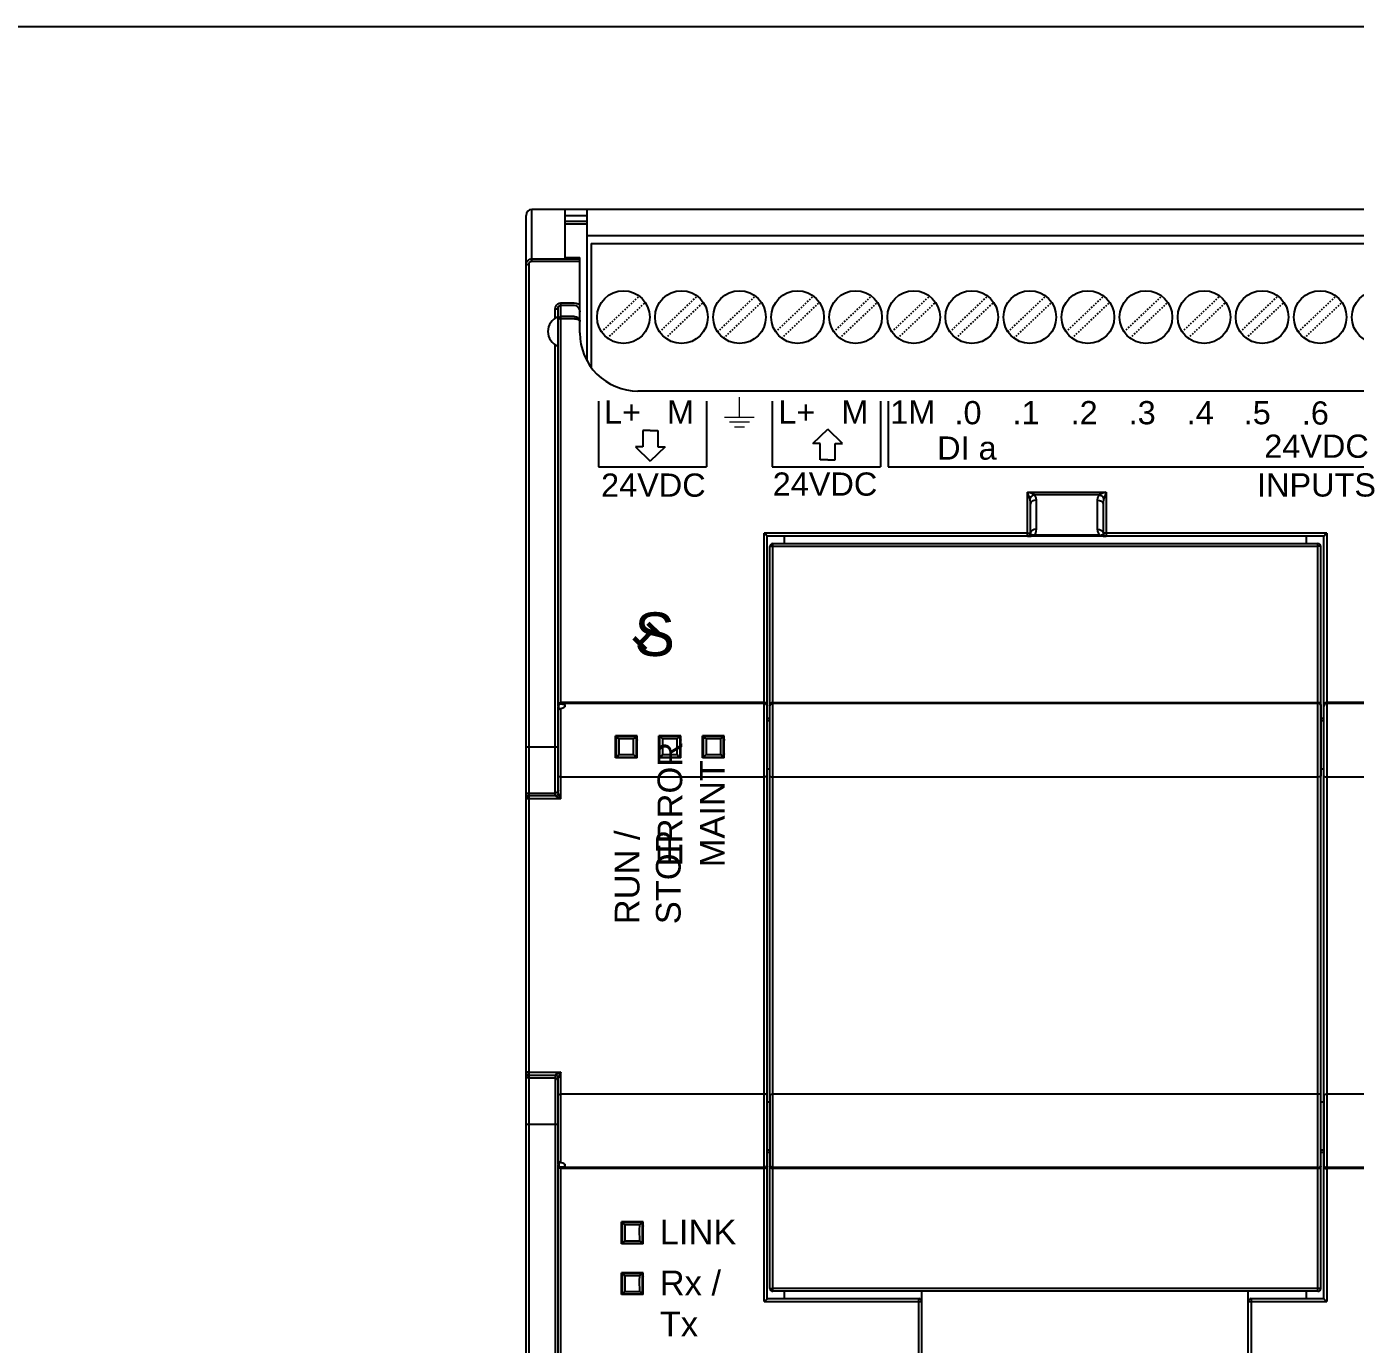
# Model space of a CAD drawing. Header units: inches. Extents: x 57 to 2760, y -193 to 2149.
# Drawn here: x 355.6 to 447.1, y 1924.6 to 2015.4 of the extents above; entities that cross this region are included whole.
import ezdxf

# ---------------------------------------------------------------- set-up
doc = ezdxf.new("R2010")
doc.units = ezdxf.units.IN
doc.header["$MEASUREMENT"] = 0
doc.linetypes.add('DOT', pattern=[0.2, 0.1, -0.1])
doc.styles.get("Standard").update_dxf_attribs({"font": 'arial.ttf'})

msp = doc.modelspace()

# ---------------------------------------------------------------- linework, layer by layer
at = {"color": 7, "linetype": 'Continuous'}
for p, q in [((389.97114, 1903.19462), (389.97114, 2002.39462)), ((499.57114, 2002.79462), (390.37114, 2002.79462)), ((390.37114, 1999.23994), (390.37114, 2002.79462)), ((392.67114, 1999.47104), (392.67114, 2002.79462)), ((392.67114, 2002.39462), (394.17114, 2002.39462)), ((394.17114, 1992.35813), (394.17114, 2002.79462)), ((392.67114, 2001.99462), (394.17114, 2001.99462)), ((394.17114, 2001.79462), (392.67114, 2001.79462)), ((475.17114, 2000.98462), (394.17114, 2000.98462)), ((394.46114, 2000.44462), (474.88114, 2000.44462)), ((394.46114, 2000.44462), (394.46114, 1991.90801)), ((390.37114, 1999.39967), (393.67114, 1999.39967)), ((392.67114, 1999.49763), (393.67114, 1999.49763)), ((393.67114, 1999.47104), (392.67114, 1999.47104)), ((393.67114, 1994.29462), (393.67114, 1999.49762)), ((390.17114, 1906.56641), (390.17114, 1999.02283)), ((390.37114, 1999.23994), (393.67114, 1999.23994)), ((391.97114, 1995.29265), (391.97114, 1995.93713)), ((392.17114, 1968.58396), (392.17114, 1995.96728)), ((392.37114, 1996.3686), (393.27114, 1996.3686)), ((392.37114, 1968.73047), (392.37114, 1996.3686)), ((392.37114, 1996.20602), (393.27114, 1996.20602)), ((393.27114, 1995.4303), (392.37114, 1995.4303)), ((393.27114, 1995.25745), (392.37114, 1995.25745)), ((391.97114, 1962.41023), (391.97114, 1993.49659)), ((485.67114, 1990.29462), (397.67117, 1990.29462)), ((424.52114, 1983.33095), (429.92114, 1983.33095)), ((424.6697, 1983.28107), (424.52114, 1983.33095)), ((424.62741, 1983.0108), (424.52114, 1983.33095)), ((424.52114, 1980.29462), (424.52114, 1983.33095)), ((424.66942, 1982.88252), (424.62741, 1983.0108)), ((424.78901, 1983.24028), (424.6697, 1983.28107)), ((424.88638, 1983.2064), (424.78901, 1983.24028)), ((424.96597, 1983.17812), (424.88638, 1983.2064)), ((424.96597, 1983.17812), (429.47631, 1983.17812)), ((429.553, 1983.20538), (429.47631, 1983.17812)), ((429.64893, 1983.23879), (429.553, 1983.20538)), ((429.76996, 1983.28018), (429.64893, 1983.23879)), ((429.92114, 1983.33095), (429.76996, 1983.28018)), ((429.84941, 1983.11541), (429.77286, 1982.88252)), ((429.92114, 1983.33095), (429.84941, 1983.11541)), ((429.92114, 1983.33095), (429.92114, 1980.29462)), ((424.72114, 1980.49462), (424.72114, 1982.50865)), ((425.12114, 1980.77055), (425.12114, 1982.78458)), ((429.32114, 1982.78458), (429.32114, 1980.77055)), ((429.72114, 1982.50865), (429.72114, 1980.49462)), ((424.52114, 1980.50814), (406.37114, 1980.50814)), ((406.37114, 1927.5811), (406.37114, 1980.50814)), ((406.57114, 1927.79417), (406.57114, 1980.29507)), ((406.57114, 1968.66673), (406.57114, 1980.29507)), ((444.92114, 1980.29462), (406.57114, 1980.29462)), ((407.77114, 1979.79462), (407.77114, 1980.29462)), ((429.92114, 1980.29462), (424.52114, 1980.29462)), ((424.73927, 1980.3968), (424.66594, 1980.35665)), ((424.73412, 1980.30764), (424.79633, 1980.3169)), ((429.48675, 1980.35666), (424.95552, 1980.35666)), ((429.70301, 1980.3968), (429.77635, 1980.35666)), ((429.81582, 1980.29773), (429.92114, 1980.29462)), ((445.12114, 1980.50814), (429.92114, 1980.50814)), ((443.72114, 1979.79462), (443.72114, 1980.29462)), ((444.92114, 1927.79417), (444.92114, 1980.29507)), ((445.12114, 1980.50814), (445.12114, 1927.5811)), ((406.77114, 1928.49462), (406.77114, 1979.59462)), ((406.97114, 1979.79462), (444.52114, 1979.79462)), ((406.97114, 1979.79462), (444.52114, 1979.79462)), ((406.97114, 1928.29462), (406.97114, 1979.79462)), ((406.97114, 1979.6077), (444.52114, 1979.6077)), ((444.52114, 1928.29462), (444.52114, 1979.79462)), ((444.72114, 1928.49462), (444.72114, 1979.59462)), ((392.18636, 1968.66021), (392.17114, 1968.58396)), ((392.18407, 1968.61279), (392.17114, 1968.54547)), ((392.17114, 1962.60947), (392.17114, 1968.54547)), ((392.22114, 1968.67134), (392.18407, 1968.61279)), ((392.22114, 1968.36352), (392.22114, 1968.67134)), ((406.37114, 1968.8506), (392.37114, 1968.8506)), ((406.37114, 1968.7832), (392.37114, 1968.7832)), ((392.37114, 1962.21162), (392.37114, 1968.44026)), ((406.55592, 1968.66021), (406.57114, 1968.58396)), ((406.57114, 1941.79818), (406.57114, 1968.58396)), ((406.97114, 1968.8506), (444.52114, 1968.8506)), ((444.52114, 1968.7832), (406.97114, 1968.7832)), ((444.72114, 1968.58396), (444.69434, 1968.68358)), ((444.70539, 1968.73824), (444.72114, 1968.66673)), ((444.72114, 1968.66673), (444.72114, 1963.79106)), ((497.57114, 1968.8506), (445.12114, 1968.8506)), ((497.57114, 1968.7832), (445.12114, 1968.7832)), ((406.77114, 1967.74748), (406.57114, 1967.74748)), ((406.77114, 1967.58777), (406.57114, 1967.58777)), ((444.92114, 1967.74748), (444.72114, 1967.74748)), ((444.92114, 1967.58777), (444.72114, 1967.58777)), ((397.62281, 1966.54629), (396.11947, 1966.54629)), ((396.11947, 1966.54629), (396.16438, 1966.50138)), ((396.16438, 1966.50138), (396.19361, 1966.50086)), ((396.19361, 1966.50086), (396.20823, 1966.5006)), ((397.53405, 1966.5006), (396.20823, 1966.5006)), ((397.37715, 1966.33677), (396.36513, 1966.33677)), ((397.53405, 1966.5006), (397.5779, 1966.50138)), ((397.62281, 1966.54629), (397.5779, 1966.50138)), ((400.62281, 1966.54629), (399.11947, 1966.54629)), ((399.16438, 1966.50138), (399.11947, 1966.54629)), ((399.16438, 1966.50138), (399.19361, 1966.50086)), ((399.19361, 1966.50086), (399.20823, 1966.5006)), ((400.53405, 1966.5006), (399.20823, 1966.5006)), ((400.37715, 1966.33677), (399.36513, 1966.33677)), ((400.53405, 1966.5006), (400.5779, 1966.50138)), ((400.5779, 1966.50138), (400.62281, 1966.54629)), ((403.62281, 1966.54629), (402.11947, 1966.54629)), ((402.16438, 1966.50138), (402.11947, 1966.54629)), ((402.16438, 1966.50138), (402.19361, 1966.50086)), ((402.19361, 1966.50086), (402.20823, 1966.5006)), ((403.53405, 1966.5006), (402.20823, 1966.5006)), ((403.37715, 1966.33677), (402.36513, 1966.33677)), ((403.53405, 1966.5006), (403.5779, 1966.50138)), ((403.5779, 1966.50138), (403.62281, 1966.54629)), ((389.97114, 1965.79462), (392.17114, 1965.79462)), ((397.59575, 1965.8733), (397.59574, 1965.71831)), ((397.59574, 1965.71831), (397.59656, 1965.5705)), ((397.59658, 1966.02065), (397.59575, 1965.8733)), ((397.59656, 1965.5705), (397.59813, 1965.44499)), ((397.6221, 1966.30786), (397.60425, 1966.29458)), ((397.60425, 1966.29458), (397.62186, 1966.22888)), ((399.13803, 1966.29458), (399.12041, 1966.22888)), ((399.14572, 1966.01794), (399.14417, 1966.1434)), ((399.14569, 1965.56763), (399.14653, 1965.71511)), ((399.14654, 1965.87047), (399.14572, 1966.01794)), ((399.14653, 1965.71511), (399.14654, 1965.87047)), ((400.59575, 1965.8733), (400.59574, 1965.71831)), ((400.59574, 1965.71831), (400.59656, 1965.5705)), ((400.59658, 1966.02065), (400.59575, 1965.8733)), ((400.59656, 1965.5705), (400.59813, 1965.44499)), ((400.6221, 1966.30786), (400.60425, 1966.29458)), ((400.60425, 1966.29458), (400.62186, 1966.22888)), ((402.13803, 1966.29458), (402.12041, 1966.22888)), ((402.14572, 1966.01794), (402.14417, 1966.1434)), ((402.14569, 1965.56763), (402.14653, 1965.71511)), ((402.14654, 1965.87047), (402.14572, 1966.01794)), ((402.14653, 1965.71511), (402.14654, 1965.87047)), ((403.59575, 1965.8733), (403.59574, 1965.71831)), ((403.59574, 1965.71831), (403.59656, 1965.5705)), ((403.59658, 1966.02065), (403.59575, 1965.8733)), ((403.59656, 1965.5705), (403.59813, 1965.44499)), ((403.6221, 1966.30786), (403.60425, 1966.29458)), ((403.60425, 1966.29458), (403.62186, 1966.22888)), ((396.11947, 1965.04295), (396.16438, 1965.08786)), ((397.62281, 1965.04295), (396.11947, 1965.04295)), ((396.20822, 1965.08864), (396.16438, 1965.08786)), ((396.20822, 1965.08864), (397.53406, 1965.08864)), ((396.36513, 1965.25247), (397.37715, 1965.25247)), ((397.54867, 1965.08838), (397.53406, 1965.08864)), ((397.5779, 1965.08786), (397.54867, 1965.08838)), ((397.62281, 1965.04295), (397.5779, 1965.08786)), ((397.60425, 1965.29466), (397.62187, 1965.36036)), ((399.16438, 1965.08786), (399.11947, 1965.04295)), ((400.62281, 1965.04295), (399.11947, 1965.04295)), ((399.12018, 1965.28138), (399.13803, 1965.29466)), ((399.13803, 1965.29466), (399.12041, 1965.36036)), ((399.20822, 1965.08864), (399.16438, 1965.08786)), ((399.20822, 1965.08864), (400.53406, 1965.08864)), ((399.36513, 1965.25247), (400.37715, 1965.25247)), ((400.5779, 1965.08786), (400.53406, 1965.08864)), ((400.5779, 1965.08786), (400.62281, 1965.04295)), ((400.60425, 1965.29466), (400.62187, 1965.36036)), ((402.16438, 1965.08786), (402.11947, 1965.04295)), ((403.62281, 1965.04295), (402.11947, 1965.04295)), ((402.12018, 1965.28138), (402.13803, 1965.29466)), ((402.13803, 1965.29466), (402.12041, 1965.36036)), ((402.20822, 1965.08864), (402.16438, 1965.08786)), ((402.20822, 1965.08864), (403.53406, 1965.08864)), ((402.36513, 1965.25247), (403.37715, 1965.25247)), ((403.5779, 1965.08786), (403.53406, 1965.08864)), ((403.5779, 1965.08786), (403.62281, 1965.04295)), ((403.60425, 1965.29466), (403.62187, 1965.36036)), ((406.37114, 1963.71075), (392.37114, 1963.71075)), ((406.77114, 1964.2614), (406.57114, 1964.2614)), ((444.52114, 1963.71075), (406.97114, 1963.71075)), ((444.92114, 1964.2614), (444.72114, 1964.2614)), ((497.57114, 1963.71075), (445.12114, 1963.71075)), ((390.17114, 1962.6068), (391.97114, 1962.6068)), ((391.97356, 1962.40638), (390.17114, 1962.40638)), ((392.37114, 1962.21162), (390.17114, 1962.21162)), ((392.04681, 1962.37193), (392.00943, 1962.3899)), ((392.13293, 1962.32986), (392.04681, 1962.37193)), ((392.19029, 1962.57067), (392.1783, 1962.5939)), ((392.23593, 1962.48079), (392.19029, 1962.57067)), ((392.37114, 1962.21162), (392.23593, 1962.48079)), ((390.17114, 1943.37762), (392.37114, 1943.37762)), ((390.17114, 1943.18286), (391.97356, 1943.18286)), ((390.17114, 1942.98244), (391.97114, 1942.98244)), ((391.97114, 1943.179), (391.97114, 1912.09265)), ((392.07502, 1943.23102), (392.03478, 1943.2115)), ((392.19336, 1943.28918), (392.07502, 1943.23102)), ((392.17114, 1937.04377), (392.17114, 1942.97977)), ((392.37114, 1943.37762), (392.19336, 1943.28918)), ((392.22308, 1943.08304), (392.19385, 1943.02554)), ((392.37114, 1943.37762), (392.22308, 1943.08304)), ((392.37114, 1937.14898), (392.37114, 1943.37762)), ((406.37114, 1941.87849), (392.37114, 1941.87849)), ((406.77114, 1941.79818), (406.77114, 1937.00654)), ((444.52114, 1941.87849), (406.97114, 1941.87849)), ((444.92114, 1941.79818), (444.92114, 1937.00527)), ((497.57114, 1941.87849), (445.12114, 1941.87849)), ((406.77114, 1941.32784), (406.57114, 1941.32784)), ((444.92114, 1941.32784), (444.72114, 1941.32784)), ((389.97114, 1939.79462), (392.17114, 1939.79462)), ((406.77114, 1938.00147), (406.57114, 1938.00147)), ((444.92114, 1938.00147), (444.72114, 1938.00147)), ((392.22114, 1937.22572), (392.22114, 1936.9179)), ((406.77114, 1937.84176), (406.57114, 1937.84176)), ((444.92114, 1937.84176), (444.72114, 1937.84176)), ((392.17114, 1909.62194), (392.17114, 1937.00527)), ((392.37114, 1909.22064), (392.37114, 1936.85877)), ((406.37114, 1936.80604), (392.37114, 1936.80604)), ((406.37114, 1936.73864), (392.37114, 1936.73864)), ((406.57114, 1927.79417), (406.57114, 1936.92251)), ((406.7984, 1936.90755), (406.77116, 1937.00511)), ((444.52114, 1936.80874), (406.97114, 1936.80874)), ((444.52114, 1936.74111), (406.97114, 1936.74111)), ((444.93636, 1936.92903), (444.92114, 1937.00527)), ((497.57114, 1936.80604), (445.12114, 1936.80604)), ((497.57114, 1936.73864), (445.12114, 1936.73864)), ((396.53606, 1933.07141), (396.58097, 1933.0265)), ((398.0394, 1933.07141), (396.53606, 1933.07141)), ((396.58097, 1933.0265), (396.6102, 1933.02598)), ((396.6102, 1933.02598), (396.62482, 1933.02572)), ((397.95065, 1933.02572), (396.62482, 1933.02572)), ((397.79374, 1932.86189), (396.78172, 1932.86189)), ((397.95065, 1933.02572), (397.99449, 1933.0265)), ((398.0394, 1933.07141), (397.99449, 1933.0265)), ((398.01317, 1932.54577), (398.01234, 1932.39842)), ((398.03869, 1932.83298), (398.02085, 1932.8197)), ((398.02085, 1932.8197), (398.03846, 1932.754)), ((396.53606, 1931.56807), (396.58097, 1931.61298)), ((398.0394, 1931.56807), (396.53606, 1931.56807)), ((396.62481, 1931.61376), (396.58097, 1931.61298)), ((396.62481, 1931.61376), (397.95065, 1931.61376)), ((396.78172, 1931.77758), (397.79374, 1931.77758)), ((397.96527, 1931.6135), (397.95065, 1931.61376)), ((397.99449, 1931.61298), (397.96527, 1931.6135)), ((398.0394, 1931.56807), (397.99449, 1931.61298)), ((398.01234, 1932.39842), (398.01233, 1932.24343)), ((398.01233, 1932.24343), (398.01316, 1932.09562)), ((398.01316, 1932.09562), (398.01472, 1931.97011)), ((398.02085, 1931.81978), (398.03846, 1931.88548)), ((398.0394, 1929.57141), (396.53606, 1929.57141)), ((396.53606, 1929.57141), (396.58097, 1929.5265)), ((396.58097, 1929.5265), (396.6102, 1929.52598)), ((396.6102, 1929.52598), (396.62482, 1929.52572)), ((397.95065, 1929.52572), (396.62482, 1929.52572)), ((397.79374, 1929.36189), (396.78172, 1929.36189)), ((397.95065, 1929.52572), (397.99449, 1929.5265)), ((398.0394, 1929.57141), (397.99449, 1929.5265)), ((398.01234, 1928.89842), (398.01233, 1928.74343)), ((398.01317, 1929.04577), (398.01234, 1928.89842)), ((398.03869, 1929.33298), (398.02085, 1929.3197)), ((398.02085, 1929.3197), (398.03846, 1929.254)), ((396.53606, 1928.06807), (396.58097, 1928.11298)), ((398.0394, 1928.06807), (396.53606, 1928.06807)), ((396.62481, 1928.11376), (396.58097, 1928.11298)), ((396.62481, 1928.11376), (397.95065, 1928.11376)), ((396.78172, 1928.27758), (397.79374, 1928.27758)), ((397.96527, 1928.1135), (397.95065, 1928.11376)), ((397.99449, 1928.11298), (397.96527, 1928.1135)), ((398.0394, 1928.06807), (397.99449, 1928.11298)), ((398.01233, 1928.74343), (398.01316, 1928.59562)), ((398.01316, 1928.59562), (398.01472, 1928.47011)), ((398.02085, 1928.31978), (398.03846, 1928.38548)), ((444.52114, 1928.48139), (406.97114, 1928.48139)), ((444.52114, 1928.29462), (406.97114, 1928.29462)), ((444.52114, 1928.29462), (406.97114, 1928.29462)), ((407.77114, 1927.79462), (407.77114, 1928.29462)), ((417.22114, 1904.1282), (417.22114, 1928.29462)), ((439.72114, 1904.12831), (439.72114, 1928.29462)), ((443.72114, 1927.79462), (443.72114, 1928.29462)), ((406.37114, 1927.5811), (417.02114, 1927.5811)), ((406.57114, 1927.79462), (417.02114, 1927.79462)), ((417.02114, 1903.90033), (417.02114, 1927.79462)), ((417.22114, 1904.12831), (417.22114, 1927.59462)), ((439.92114, 1927.79462), (439.92114, 1903.90033)), ((439.92114, 1927.79462), (444.92114, 1927.79462)), ((439.92114, 1927.5811), (445.12114, 1927.5811))]:
    msp.add_line(p, q, dxfattribs=at)
at = {"linetype": 'DOT'}
for p, q in [((395.16529, 1994.37139), (397.76437, 1996.83344)), ((399.16529, 1994.37139), (401.76437, 1996.83344)), ((403.16529, 1994.37139), (405.76437, 1996.83344)), ((407.16529, 1994.37139), (409.76437, 1996.83344)), ((411.16529, 1994.37139), (413.76437, 1996.83344)), ((415.16529, 1994.37139), (417.76437, 1996.83344)), ((419.16529, 1994.37139), (421.76437, 1996.83344)), ((423.16529, 1994.37139), (425.76437, 1996.83344)), ((427.16529, 1994.37139), (429.76437, 1996.83344)), ((431.16529, 1994.37139), (433.76437, 1996.83344)), ((435.16529, 1994.37139), (437.76437, 1996.83344)), ((439.16529, 1994.37139), (441.76437, 1996.83344)), ((443.16529, 1994.37139), (445.76437, 1996.83344)), ((395.57791, 1993.9358), (398.17699, 1996.39785)), ((399.57791, 1993.9358), (402.17699, 1996.39785)), ((403.57791, 1993.9358), (406.17699, 1996.39785)), ((407.57791, 1993.9358), (410.17699, 1996.39785)), ((411.57791, 1993.9358), (414.17699, 1996.39785)), ((415.57791, 1993.9358), (418.17699, 1996.39785)), ((419.57791, 1993.9358), (422.17699, 1996.39785)), ((423.57791, 1993.9358), (426.17699, 1996.39785)), ((427.57791, 1993.9358), (430.17699, 1996.39785)), ((431.57791, 1993.9358), (434.17699, 1996.39785)), ((435.57791, 1993.9358), (438.17699, 1996.39785)), ((439.57791, 1993.9358), (442.17699, 1996.39785)), ((443.57791, 1993.9358), (446.17699, 1996.39785))]:
    msp.add_line(p, q, dxfattribs=at)
for p, q in [((394.95614, 1989.58839), (394.95614, 1985.07481)), ((402.38614, 1989.58839), (402.38614, 1985.07481)), ((406.91139, 1989.5888), (406.91139, 1985.07521)), ((414.38614, 1989.5888), (414.38614, 1985.07521)), ((414.91139, 1989.5888), (414.91139, 1985.07521)), ((398.52574, 1987.57041), (398.01169, 1987.57041)), ((398.01169, 1987.57041), (398.01169, 1986.45202)), ((398.52574, 1987.57041), (399.03979, 1987.57041)), ((399.03979, 1987.57041), (399.03979, 1986.45202)), ((409.71885, 1986.68158), (410.74695, 1987.67906)), ((411.77506, 1986.68158), (410.74695, 1987.67906)), ((410.23291, 1986.68158), (409.71885, 1986.68158)), ((410.23291, 1985.56319), (410.23291, 1986.68158)), ((411.261, 1985.56319), (411.261, 1986.68158)), ((411.261, 1986.68158), (411.77506, 1986.68158)), ((398.01169, 1986.45202), (397.49764, 1986.45202)), ((397.49764, 1986.45202), (398.52574, 1985.45454)), ((399.55384, 1986.45202), (398.52574, 1985.45454)), ((399.03979, 1986.45202), (399.55384, 1986.45202)), ((410.74696, 1985.56319), (410.23291, 1985.56319)), ((410.74695, 1985.56319), (411.261, 1985.56319)), ((394.95614, 1985.07481), (402.38614, 1985.07481)), ((406.91139, 1985.07521), (414.38614, 1985.07521)), ((414.91139, 1985.07521), (474.38614, 1985.07521)), ((398.63602, 1973.89182), (397.79746, 1973.05359)), ((398.70671, 1973.8211), (397.86816, 1972.98286)), ((398.77741, 1973.75037), (397.93885, 1972.91214)), ((398.28677, 1974.23342), (399.08845, 1973.4415)), ((398.35704, 1974.30458), (399.15871, 1973.51266)), ((398.4273, 1974.37574), (399.22897, 1973.58382)), ((397.3268, 1973.23651), (398.12847, 1972.44459)), ((397.39706, 1973.30766), (398.19874, 1972.51575)), ((397.46732, 1973.37882), (398.269, 1972.58691))]:
    msp.add_line(p, q)
at = {"color": 7, "linetype": 'Continuous', "lineweight": 15}
for p, q in [((404.66764, 1988.50506), (404.66764, 1989.87006)), ((403.64389, 1988.50506), (405.69139, 1988.50506)), ((403.98514, 1988.16381), (405.35014, 1988.16381)), ((404.32639, 1987.82256), (405.00889, 1987.82256))]:
    msp.add_line(p, q, dxfattribs=at)
msp.add_lwpolyline([(60.46636, 2015.39461), (1098.54819, 2015.39461), (1098.54819, 1083.9003), (60.46636, 1083.9003)], close=True)
at = {"color": 7, "linetype": 'Continuous'}
for points in [[(389.97114, 1998.98957), (389.97566, 1999.05103), (389.99043, 1999.1154), (390.01666, 1999.17957), (390.05455, 1999.24022), (390.10333, 1999.29418), (390.16152, 1999.33884), (390.22724, 1999.37221), (390.29802, 1999.39276), (390.37114, 1999.39967)], [(389.97114, 1998.98957), (389.99793, 1999.0062), (390.07114, 1999.01838), (390.17114, 1999.02283)], [(390.17114, 1999.02283), (390.1734, 1999.05536), (390.18078, 1999.08944), (390.19389, 1999.12341), (390.21283, 1999.15552), (390.23722, 1999.18409), (390.26632, 1999.20773), (390.29918, 1999.2254), (390.33457, 1999.23628), (390.37114, 1999.23994)], [(391.97114, 1995.93713), (391.99284, 1996.07728), (392.05386, 1996.19985), (392.14451, 1996.29262), (392.25324, 1996.34938), (392.37114, 1996.3686)], [(392.17114, 1995.9673), (392.14434, 1995.95222), (392.07114, 1995.94117), (391.97114, 1995.93713)], [(392.17114, 1995.96728), (392.18197, 1996.04476), (392.2125, 1996.11264), (392.25787, 1996.16403), (392.31229, 1996.19544), (392.37114, 1996.20602)], [(393.27114, 1996.3686), (393.4137, 1996.35006), (393.54924, 1996.29482), (393.67114, 1996.20376)], [(393.27114, 1996.20602), (393.38861, 1996.18596), (393.49762, 1996.1261), (393.5883, 1996.02838), (393.64943, 1995.89911), (393.67114, 1995.75145)], [(392.17114, 1995.23711), (392.18636, 1995.31104), (392.22972, 1995.37372), (392.2946, 1995.41559), (392.37114, 1995.4303)], [(392.37114, 1995.25745), (392.29435, 1995.2559), (392.22909, 1995.25143), (392.186, 1995.24481), (392.17114, 1995.23711)], [(393.27115, 1995.4303), (393.33808, 1995.42535), (393.39673, 1995.41256), (393.44702, 1995.39458), (393.48982, 1995.37325), (393.52645, 1995.34958), (393.55818, 1995.32385), (393.58619, 1995.29569), (393.61094, 1995.26463), (393.63195, 1995.23099), (393.6487, 1995.19542), (393.66087, 1995.15858), (393.66838, 1995.12073), (393.67114, 1995.07956)], [(393.67114, 1995.07959), (393.66838, 1995.10046), (393.66087, 1995.11964), (393.6487, 1995.13832), (393.63196, 1995.15636), (393.61096, 1995.17341), (393.58621, 1995.18916), (393.5582, 1995.20345), (393.52647, 1995.2165), (393.48986, 1995.2285), (393.44707, 1995.23932), (393.3968, 1995.24845), (393.33816, 1995.25494), (393.27125, 1995.25745)], [(424.96597, 1983.17812), (424.84653, 1983.10166), (424.74307, 1982.99853), (424.66942, 1982.88252)], [(424.72114, 1982.50865), (424.71453, 1982.65075), (424.69663, 1982.77603), (424.66942, 1982.88252)], [(425.12114, 1982.78458), (425.10135, 1982.93403), (425.04761, 1983.06593), (424.96597, 1983.17812)], [(429.47631, 1983.17812), (429.39441, 1983.06554), (429.34065, 1982.93303), (429.32114, 1982.78458)], [(429.47631, 1983.17812), (429.59575, 1983.10167), (429.69921, 1982.99853), (429.77286, 1982.88252)], [(429.77286, 1982.88252), (429.74558, 1982.77569), (429.72765, 1982.64977), (429.72114, 1982.50866)], [(425.12114, 1982.78458), (424.96808, 1982.76358), (424.83831, 1982.70377), (424.75159, 1982.61425), (424.72114, 1982.50865)], [(429.32114, 1982.78458), (429.47421, 1982.76357), (429.60398, 1982.70376), (429.69069, 1982.61424), (429.72114, 1982.50865)], [(406.57114, 1980.29507), (406.55632, 1980.31495), (406.5212, 1980.35381), (406.47503, 1980.40249), (406.42341, 1980.4555), (406.37114, 1980.50814)], [(424.52114, 1980.50814), (424.59544, 1980.50717), (424.66058, 1980.50431), (424.70562, 1980.49984), (424.72114, 1980.49462)], [(424.52114, 1980.29462), (424.59631, 1980.2962), (424.66741, 1980.30065), (424.73412, 1980.30764)], [(425.12114, 1980.77055), (424.96807, 1980.74955), (424.8383, 1980.68973), (424.75159, 1980.60021), (424.72114, 1980.49462)], [(424.95552, 1980.35667), (424.84006, 1980.3968), (424.73927, 1980.3968)], [(424.79633, 1980.3169), (424.85399, 1980.32822), (424.90712, 1980.3415), (424.95553, 1980.35666)], [(424.95552, 1980.35666), (425.02163, 1980.43962), (425.07361, 1980.5365), (425.10826, 1980.64689), (425.12114, 1980.77055)], [(429.32114, 1980.77055), (429.47421, 1980.74955), (429.60398, 1980.68973), (429.69069, 1980.60021), (429.72114, 1980.49462)], [(429.32114, 1980.77055), (429.33402, 1980.64688), (429.36867, 1980.53649), (429.42065, 1980.43961), (429.48675, 1980.35666)], [(429.48675, 1980.35666), (429.54864, 1980.33783), (429.6294, 1980.31986)], [(429.48676, 1980.35665), (429.60222, 1980.3968), (429.70301, 1980.3968)], [(429.6294, 1980.31986), (429.71856, 1980.30636), (429.81582, 1980.29773)], [(429.92114, 1980.50814), (429.84684, 1980.50717), (429.7817, 1980.50431), (429.73666, 1980.49984), (429.72114, 1980.49462)], [(444.92114, 1980.29507), (444.93596, 1980.31495), (444.97107, 1980.35381), (445.01725, 1980.40249), (445.06886, 1980.4555), (445.12114, 1980.50814)], [(406.77114, 1979.59462), (406.79684, 1979.60104), (406.87016, 1979.60591), (406.97114, 1979.6077)], [(444.72114, 1979.59462), (444.69544, 1979.60104), (444.62212, 1979.60591), (444.52114, 1979.6077)], [(392.17114, 1968.66673), (392.18185, 1968.7261), (392.21137, 1968.77733), (392.25514, 1968.81651), (392.30984, 1968.84175), (392.37114, 1968.8506)], [(392.17114, 1968.23765), (392.18407, 1968.30498), (392.22114, 1968.36352)], [(392.37114, 1968.7832), (392.2946, 1968.76804), (392.22972, 1968.72485), (392.18636, 1968.66021)], [(392.37114, 1968.73047), (392.316, 1968.72631), (392.26359, 1968.70549), (392.22114, 1968.67134)], [(392.22114, 1968.36352), (392.26359, 1968.39904), (392.316, 1968.42541), (392.37114, 1968.44026)], [(392.67114, 1968.6137), (392.65019, 1968.65723), (392.58898, 1968.69181), (392.49286, 1968.71616), (392.37114, 1968.73047)], [(392.37114, 1968.44026), (392.49286, 1968.47079), (392.58898, 1968.5145), (392.65019, 1968.56439), (392.67114, 1968.6137)], [(406.54076, 1968.76415), (406.50099, 1968.80657), (406.44409, 1968.83793), (406.37114, 1968.8506)], [(406.37114, 1968.7832), (406.44768, 1968.76804), (406.51256, 1968.72485), (406.55592, 1968.66021)], [(406.57114, 1968.66673), (406.56382, 1968.71601), (406.54076, 1968.76415)], [(406.77114, 1968.66673), (406.78684, 1968.73814), (406.82928, 1968.79634), (406.89403, 1968.83638), (406.97114, 1968.8506)], [(406.77114, 1968.58396), (406.79793, 1968.68358), (406.87114, 1968.75651), (406.97114, 1968.7832)], [(444.52114, 1968.8506), (444.59813, 1968.83643), (444.66275, 1968.79657), (444.70539, 1968.73824)], [(444.69434, 1968.68358), (444.62114, 1968.75651), (444.52114, 1968.7832)], [(444.92114, 1968.66673), (444.92846, 1968.71601), (444.95152, 1968.76415), (444.99129, 1968.80657), (445.04819, 1968.83793), (445.12114, 1968.8506)], [(445.12114, 1968.7832), (445.0446, 1968.76804), (444.97972, 1968.72485), (444.93636, 1968.66021), (444.92114, 1968.58396)], [(396.11947, 1965.04295), (396.12095, 1965.54183), (396.12095, 1966.04776), (396.11947, 1966.54629)], [(396.16438, 1966.50138), (396.16579, 1966.03173), (396.16579, 1965.55779), (396.16438, 1965.08786)], [(396.20823, 1966.5006), (396.25878, 1966.44626), (396.31113, 1966.39166), (396.36513, 1966.33677)], [(396.36519, 1966.33677), (396.3658, 1965.61338), (396.36519, 1965.25247)], [(397.37709, 1965.25247), (397.37648, 1965.97584), (397.37709, 1966.33677)], [(397.53405, 1966.5006), (397.4835, 1966.44626), (397.43115, 1966.39166), (397.37715, 1966.33677)], [(397.5779, 1965.08786), (397.57649, 1965.55779), (397.57649, 1966.03173), (397.5779, 1966.50138)], [(397.62281, 1965.04295), (397.62133, 1965.54183), (397.62133, 1966.04776), (397.62281, 1966.54629)], [(399.11947, 1965.04295), (399.12095, 1965.54183), (399.12095, 1966.04776), (399.11947, 1966.54629)], [(399.16438, 1966.50138), (399.16579, 1966.03173), (399.16579, 1965.55779), (399.16438, 1965.08786)], [(399.20823, 1966.5006), (399.25878, 1966.44626), (399.31112, 1966.39167), (399.36513, 1966.33677)], [(399.36519, 1966.33677), (399.3658, 1965.61338), (399.36519, 1965.25247)], [(400.37709, 1965.25247), (400.37648, 1965.97584), (400.37709, 1966.33677)], [(400.53405, 1966.5006), (400.4835, 1966.44626), (400.43116, 1966.39167), (400.37715, 1966.33677)], [(400.5779, 1965.08786), (400.57649, 1965.55779), (400.57649, 1966.03173), (400.5779, 1966.50138)], [(400.62281, 1965.04295), (400.62133, 1965.54183), (400.62133, 1966.04776), (400.62281, 1966.54629)], [(402.11947, 1965.04295), (402.12095, 1965.54183), (402.12095, 1966.04776), (402.11947, 1966.54629)], [(402.16438, 1966.50138), (402.16579, 1966.03173), (402.16579, 1965.55779), (402.16438, 1965.08786)], [(402.20823, 1966.5006), (402.25877, 1966.44627), (402.31112, 1966.39167), (402.36513, 1966.33677)], [(402.36519, 1966.33677), (402.3658, 1965.61338), (402.36519, 1965.25247)], [(403.37709, 1965.25247), (403.37648, 1965.97584), (403.37709, 1966.33677)], [(403.53405, 1966.5006), (403.48351, 1966.44627), (403.43116, 1966.39167), (403.37715, 1966.33677)], [(403.5779, 1965.08786), (403.57649, 1965.55779), (403.57649, 1966.03173), (403.5779, 1966.50138)], [(403.62281, 1965.04295), (403.62133, 1965.54183), (403.62133, 1966.04776), (403.62281, 1966.54629)], [(397.60425, 1966.29458), (397.60287, 1966.28726), (397.60156, 1966.26804), (397.60032, 1966.23771), (397.59918, 1966.1969), (397.59816, 1966.1463), (397.59658, 1966.02065)], [(397.59813, 1965.44499), (397.59914, 1965.39423), (397.60028, 1965.35279), (397.60153, 1965.32167), (397.60287, 1965.30198), (397.60425, 1965.29466)], [(399.14417, 1966.1434), (399.14315, 1966.19476), (399.14198, 1966.2369), (399.14071, 1966.26826), (399.13937, 1966.28758), (399.13803, 1966.29458)], [(399.13803, 1965.29466), (399.13937, 1965.30168), (399.14068, 1965.32039), (399.14192, 1965.35042), (399.14307, 1965.39128), (399.1441, 1965.44201), (399.14569, 1965.56763)], [(400.60425, 1966.29458), (400.60287, 1966.28726), (400.60156, 1966.26804), (400.60032, 1966.23771), (400.59918, 1966.1969), (400.59816, 1966.1463), (400.59658, 1966.02065)], [(400.59813, 1965.44499), (400.59914, 1965.39423), (400.60028, 1965.35279), (400.60153, 1965.32167), (400.60287, 1965.30198), (400.60425, 1965.29466)], [(402.14417, 1966.1434), (402.14315, 1966.19476), (402.14198, 1966.2369), (402.14071, 1966.26826), (402.13937, 1966.28758), (402.13803, 1966.29458)], [(402.13803, 1965.29466), (402.13937, 1965.30168), (402.14068, 1965.32039), (402.14192, 1965.35042), (402.14307, 1965.39128), (402.1441, 1965.44201), (402.14569, 1965.56763)], [(403.60425, 1966.29458), (403.60287, 1966.28726), (403.60156, 1966.26804), (403.60032, 1966.23771), (403.59918, 1966.1969), (403.59816, 1966.1463), (403.59658, 1966.02065)], [(403.59813, 1965.44499), (403.59914, 1965.39423), (403.60028, 1965.35279), (403.60153, 1965.32167), (403.60287, 1965.30198), (403.60425, 1965.29466)], [(396.20822, 1965.08864), (396.25878, 1965.14298), (396.31113, 1965.19758), (396.36513, 1965.25247)], [(397.53406, 1965.08864), (397.4835, 1965.14298), (397.43115, 1965.19758), (397.37715, 1965.25247)], [(399.20822, 1965.08864), (399.25878, 1965.14298), (399.31112, 1965.19757), (399.36513, 1965.25247)], [(400.53406, 1965.08864), (400.4835, 1965.14298), (400.43115, 1965.19757), (400.37715, 1965.25247)], [(402.20822, 1965.08864), (402.25877, 1965.14297), (402.31112, 1965.19757), (402.36513, 1965.25247)], [(403.53406, 1965.08864), (403.48351, 1965.14297), (403.43116, 1965.19757), (403.37715, 1965.25247)], [(392.37114, 1963.71075), (392.2967, 1963.7164), (392.23188, 1963.73307), (392.18776, 1963.75859), (392.17114, 1963.79106)], [(406.57114, 1963.79106), (406.55724, 1963.76123), (406.51595, 1963.73529), (406.45108, 1963.71731), (406.37114, 1963.71075)], [(406.77114, 1963.79106), (406.79586, 1963.75195), (406.86739, 1963.72219), (406.97114, 1963.71075)], [(444.72114, 1963.79106), (444.69642, 1963.75195), (444.62489, 1963.72219), (444.52114, 1963.71075)], [(444.92114, 1963.79106), (444.93504, 1963.76123), (444.97633, 1963.73529), (445.0412, 1963.71731), (445.12114, 1963.71075)], [(392.17114, 1962.80604), (392.15592, 1962.72979), (392.11256, 1962.66515)], [(389.97114, 1962.40756), (389.98636, 1962.4838), (390.02972, 1962.54844), (390.0946, 1962.59163), (390.17114, 1962.6068)], [(390.17114, 1962.40638), (390.13084, 1962.40229), (390.08854, 1962.38859), (390.04685, 1962.36323), (390.00962, 1962.32464), (389.98207, 1962.27212), (389.97114, 1962.20714)], [(390.17114, 1962.21162), (390.09412, 1962.21128), (390.0284, 1962.21028), (389.98574, 1962.20882), (389.97114, 1962.20714)], [(392.11256, 1962.66515), (392.04768, 1962.62196), (391.97114, 1962.6068)], [(392.17114, 1962.60947), (392.14434, 1962.50985), (392.07114, 1962.43693), (391.97114, 1962.41023)], [(391.97356, 1962.40638), (391.97175, 1962.4083), (391.97114, 1962.41023)], [(392.17235, 1962.6051), (392.14492, 1962.50625), (392.07227, 1962.43362), (391.97356, 1962.40638)], [(392.00943, 1962.3899), (391.9959, 1962.39629), (391.98546, 1962.40114), (391.9781, 1962.40446), (391.97356, 1962.40638)], [(392.37114, 1962.21162), (392.31077, 1962.24176), (392.13293, 1962.32986)], [(392.17235, 1962.6051), (392.17145, 1962.60727), (392.17114, 1962.60947)], [(392.1783, 1962.5939), (392.17462, 1962.60091), (392.17235, 1962.6051)], [(390.17114, 1943.37762), (390.09412, 1943.37796), (390.0284, 1943.37896), (389.98574, 1943.38042), (389.97114, 1943.3821)], [(389.97114, 1943.3821), (389.97399, 1943.34858), (389.9835, 1943.31315), (390.00114, 1943.27715), (390.02824, 1943.2427), (390.06574, 1943.21277), (390.11376, 1943.19124), (390.17114, 1943.18286)], [(389.97114, 1943.18168), (389.98636, 1943.10544), (390.02972, 1943.0408), (390.0946, 1942.99761), (390.17114, 1942.98244)], [(391.97356, 1943.18286), (391.97172, 1943.1809), (391.97114, 1943.179)], [(391.97114, 1943.179), (392.07114, 1943.15231), (392.14434, 1943.07939), (392.17114, 1942.97977)], [(391.97114, 1942.98244), (392.04768, 1942.96728), (392.11256, 1942.92409), (392.15592, 1942.85945)], [(392.03478, 1943.2115), (391.99949, 1943.19463), (391.98438, 1943.1876), (391.97356, 1943.18286)], [(391.97356, 1943.18286), (392.07227, 1943.15562), (392.14492, 1943.08299), (392.17235, 1942.98414)], [(392.17235, 1942.98414), (392.17143, 1942.98191), (392.17114, 1942.97977)], [(392.19385, 1943.02554), (392.17776, 1942.9943), (392.17235, 1942.98414)], [(392.17114, 1941.79818), (392.18504, 1941.82801), (392.22633, 1941.85394), (392.2912, 1941.87193), (392.37114, 1941.87849)], [(406.57114, 1941.79818), (406.55724, 1941.82801), (406.51595, 1941.85394), (406.45108, 1941.87193), (406.37114, 1941.87849)], [(406.77114, 1941.79818), (406.79586, 1941.83729), (406.86739, 1941.86705), (406.97114, 1941.87849)], [(444.72114, 1941.79818), (444.69642, 1941.83729), (444.62489, 1941.86705), (444.52114, 1941.87849)], [(444.92114, 1941.79818), (444.93504, 1941.82801), (444.97633, 1941.85394), (445.0412, 1941.87193), (445.12114, 1941.87849)], [(392.22114, 1937.22572), (392.18407, 1937.28426), (392.17114, 1937.35159)], [(392.17114, 1937.04377), (392.18407, 1936.97645), (392.22114, 1936.9179)], [(392.37114, 1937.14898), (392.316, 1937.16383), (392.26359, 1937.1902), (392.22114, 1937.22572)], [(392.67114, 1936.97554), (392.65019, 1937.02485), (392.58898, 1937.07474), (392.49286, 1937.11845), (392.37114, 1937.14898)], [(392.37114, 1936.80604), (392.2946, 1936.8212), (392.22972, 1936.86439), (392.18636, 1936.92903), (392.17114, 1937.00527)], [(392.37114, 1936.73864), (392.30991, 1936.74747), (392.25538, 1936.77257), (392.21158, 1936.81165), (392.18188, 1936.86306), (392.17114, 1936.92251)], [(392.22114, 1936.9179), (392.26359, 1936.88375), (392.316, 1936.86293), (392.37114, 1936.85877)], [(392.37114, 1936.85877), (392.49286, 1936.87308), (392.58898, 1936.89743), (392.65019, 1936.93201), (392.67114, 1936.97554)], [(406.37114, 1936.80604), (406.44768, 1936.8212), (406.51256, 1936.86439), (406.55592, 1936.92903), (406.57114, 1937.00527)], [(406.54076, 1936.82509), (406.50099, 1936.78267), (406.44409, 1936.75131), (406.37114, 1936.73864)], [(406.57114, 1936.92251), (406.56382, 1936.87322), (406.54076, 1936.82509)], [(406.97114, 1936.74111), (406.89421, 1936.75526), (406.82973, 1936.79499), (406.78698, 1936.85334), (406.77114, 1936.92511)], [(406.97114, 1936.80873), (406.87153, 1936.8352), (406.7984, 1936.90755)], [(444.52114, 1936.80873), (444.62033, 1936.83496), (444.69358, 1936.90706), (444.72113, 1937.00654)], [(444.72114, 1936.92511), (444.70535, 1936.85345), (444.66279, 1936.79521), (444.59821, 1936.75532), (444.52114, 1936.74111)], [(444.92114, 1936.92251), (444.92846, 1936.87322), (444.95152, 1936.82509), (444.99129, 1936.78267), (445.04819, 1936.75131), (445.12114, 1936.73864)], [(445.12114, 1936.80604), (445.0446, 1936.8212), (444.97972, 1936.86439), (444.93636, 1936.92903)], [(396.53606, 1931.56807), (396.53755, 1932.06695), (396.53755, 1932.57288), (396.53606, 1933.07141)], [(396.58097, 1933.0265), (396.58238, 1932.55685), (396.58238, 1932.08291), (396.58097, 1931.61298)], [(396.62482, 1933.02572), (396.67538, 1932.97137), (396.72772, 1932.91678), (396.78172, 1932.86189)], [(396.78178, 1932.86189), (396.78239, 1932.1385), (396.78179, 1931.77758)], [(397.79368, 1931.77758), (397.79308, 1932.50096), (397.79368, 1932.86189)], [(397.95065, 1933.02572), (397.90009, 1932.97137), (397.84775, 1932.91678), (397.79374, 1932.86189)], [(397.99449, 1931.61298), (397.99308, 1932.08291), (397.99308, 1932.55685), (397.99449, 1933.0265)], [(398.02085, 1932.8197), (398.01947, 1932.81238), (398.01815, 1932.79316), (398.01691, 1932.76283), (398.01578, 1932.72201), (398.01475, 1932.67142), (398.01317, 1932.54577)], [(398.0394, 1931.56807), (398.03792, 1932.06695), (398.03792, 1932.57288), (398.0394, 1933.07141)], [(396.62481, 1931.61376), (396.67537, 1931.6681), (396.72772, 1931.7227), (396.78172, 1931.77758)], [(397.95065, 1931.61376), (397.90009, 1931.6681), (397.84774, 1931.7227), (397.79374, 1931.77758)], [(398.01472, 1931.97011), (398.01573, 1931.91935), (398.01687, 1931.87791), (398.01813, 1931.84679), (398.01947, 1931.8271), (398.02085, 1931.81978)], [(396.53606, 1928.06807), (396.53755, 1928.56695), (396.53755, 1929.07288), (396.53606, 1929.57141)], [(396.58097, 1929.5265), (396.58238, 1929.05685), (396.58238, 1928.58291), (396.58097, 1928.11298)], [(396.62482, 1929.52572), (396.67538, 1929.47137), (396.72772, 1929.41678), (396.78172, 1929.36189)], [(396.78178, 1929.36189), (396.78239, 1928.6385), (396.78179, 1928.27758)], [(397.79368, 1928.27758), (397.79308, 1929.00096), (397.79368, 1929.36189)], [(397.95065, 1929.52572), (397.90009, 1929.47137), (397.84775, 1929.41678), (397.79374, 1929.36189)], [(397.99449, 1928.11298), (397.99308, 1928.58291), (397.99308, 1929.05685), (397.99449, 1929.5265)], [(398.02085, 1929.3197), (398.01947, 1929.31238), (398.01815, 1929.29316), (398.01691, 1929.26283), (398.01578, 1929.22201), (398.01475, 1929.17142), (398.01317, 1929.04577)], [(398.0394, 1928.06807), (398.03792, 1928.56695), (398.03792, 1929.07288), (398.0394, 1929.57141)], [(396.62481, 1928.11376), (396.67537, 1928.1681), (396.72772, 1928.2227), (396.78172, 1928.27758)], [(397.95065, 1928.11376), (397.90009, 1928.1681), (397.84774, 1928.2227), (397.79374, 1928.27758)], [(398.01472, 1928.47011), (398.01573, 1928.41935), (398.01687, 1928.37791), (398.01813, 1928.34679), (398.01947, 1928.3271), (398.02085, 1928.31978)], [(406.77114, 1928.49462), (406.79684, 1928.48813), (406.87016, 1928.4832), (406.97114, 1928.48139)], [(444.72114, 1928.49462), (444.69543, 1928.48813), (444.62212, 1928.4832), (444.52114, 1928.48139)], [(406.57114, 1927.79417), (406.55632, 1927.77429), (406.5212, 1927.73543), (406.47503, 1927.68675), (406.42341, 1927.63374), (406.37114, 1927.5811)], [(417.02114, 1927.5811), (417.0616, 1927.58138), (417.10398, 1927.58232), (417.14565, 1927.58404), (417.18281, 1927.58666), (417.21026, 1927.59022), (417.22114, 1927.59462)], [(439.72114, 1927.59462), (439.72528, 1927.59188), (439.7391, 1927.58902), (439.76463, 1927.5862), (439.8034, 1927.58369), (439.85608, 1927.58184), (439.92114, 1927.5811)], [(444.92114, 1927.79417), (444.93596, 1927.77429), (444.97107, 1927.73543), (445.01725, 1927.68675), (445.06886, 1927.63374), (445.12114, 1927.5811)]]:
    msp.add_lwpolyline(points, dxfattribs=at)
for centre in [(396.67114, 1995.38462), (400.67114, 1995.38462), (404.67114, 1995.38462), (408.67114, 1995.38462), (412.67114, 1995.38462), (416.67114, 1995.38462), (420.67114, 1995.38462), (424.67114, 1995.38462), (428.67114, 1995.38462), (432.67114, 1995.38462), (436.67114, 1995.38462), (440.67114, 1995.38462), (444.67114, 1995.38462), (448.67114, 1995.38462)]:
    msp.add_circle(centre, 1.815, dxfattribs=at)
for centre, radius, start, end in [((390.37114, 2002.39462), 0.4, 90, 180), ((392.53542, 1994.39462), 1.06429, 110.0159596, 249.9840404), ((397.67114, 1994.29462), 4, 179.999896, 270.0003844), ((424.52114, 1980.49462), 0.2, 270, 0), ((429.92114, 1980.49462), 0.2, 180, 270), ((406.97114, 1979.59462), 0.2, 90, 180), ((406.97114, 1979.59462), 0.2, 90, 180), ((444.52114, 1979.59462), 0.2, 0, 90), ((406.97114, 1928.49462), 0.2, 180, 270), ((444.52114, 1928.49462), 0.2, 270, 360), ((444.52114, 1928.49462), 0.2, 270, 0), ((417.02114, 1927.59462), 0.2, 0, 90), ((439.92114, 1927.59462), 0.2, 90, 180)]:
    msp.add_arc(centre, radius, start, end, dxfattribs=at)

# ---------------------------------------------------------------- texts
for s, insert, char_height, width, attachment_point in [('L+', (396.6116, 1989.64244), 1.6, 5.3067617, 2), ('M', (400.6116, 1989.64244), 1.6, 5.3067617, 2), ('L+', (408.6116, 1989.64244), 1.6, 5.3067617, 2), ('M', (412.6116, 1989.64244), 1.6, 5.3067617, 2), ('1M', (416.6116, 1989.64244), 1.6, 5.3067617, 2), ('.0', (420.41166, 1989.60469), 1.6, 5.3067617, 2), ('.1', (424.41166, 1989.60469), 1.6, 5.3067617, 2), ('.2', (428.41166, 1989.60469), 1.6, 5.3067617, 2), ('.3', (432.41166, 1989.60469), 1.6, 5.3067617, 2), ('.4', (436.41166, 1989.60469), 1.6, 5.3067617, 2), ('.5', (440.33926, 1987.9831), 1.6, 5.3067617, 8), ('.5', (440.33926, 1989.60569), 1.6, 5.3067617, 2), ('.6', (444.33926, 1987.96052), 1.6, 5.3067617, 8), ('DI a', (420.33646, 1987.16739), 1.6, 5.3067617, 2), ('24VDC INPUTS', (444.42105, 1983.00449), 1.6, 12.9076364, 8), ('24VDC', (410.56025, 1984.68657), 1.6, 8.5528889, 2), ('24VDC', (398.73754, 1984.61501), 1.6, 12.4032, 2), ('S', (397.42862, 1975.04713), 3, 4.2892434, 1), ('LINK', (399.1779, 1933.21842), 1.7, 3.5662222, 1), ('Rx / Tx', (399.1779, 1929.71842), 1.7, 6.8302222, 1)]:
    msp.add_mtext(s, dxfattribs=dict(insert=insert, char_height=char_height, width=width, attachment_point=attachment_point))
at = {"char_height": 1.7, "attachment_point": 1, "rotation": 90}
for s, insert, width in [('ERROR', (399.02327, 1957.55936), 6.5757193), ('MAINT', (401.94131, 1957.49225), 6.1462456), ('RUN / STOP', (396.08146, 1953.57171), 9.5677193)]:
    msp.add_mtext(s, dxfattribs=dict(at, insert=insert, width=width))

doc.saveas('drawing.dxf')
